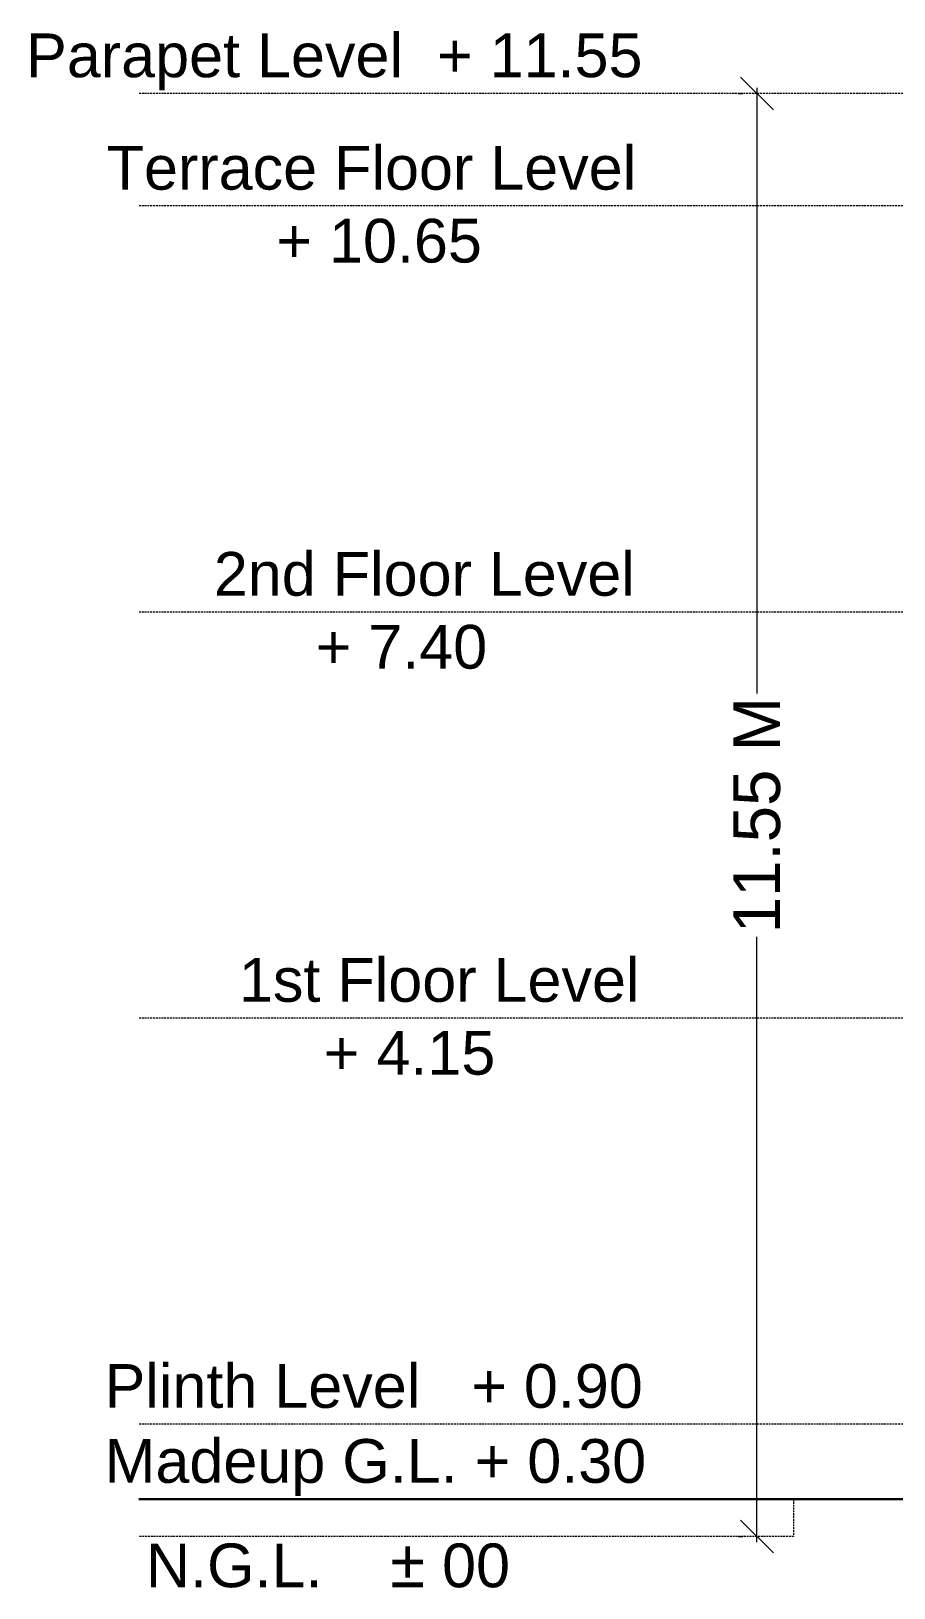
# Model space of a CAD drawing. Header units: metres. Extents: x 1545540 to 2027037, y 435419 to 693806.
# Drawn here: x 1945074 to 1951979, y 558449 to 570908 of the extents above; entities that cross this region are included whole.
import ezdxf

# ---------------------------------------------------------------- set-up
doc = ezdxf.new("R2010")
doc.units = ezdxf.units.M
doc.header["$LTSCALE"] = 1000
doc.header["$PDMODE"] = 35
doc.linetypes.add('DASHED', pattern=[0.75, 0.5, -0.25])
doc.layers.get('Defpoints').update_dxf_attribs({"lineweight": 18})
for name, color, linetype, lineweight in [('dimension', 6, 'Continuous', 13), ('plinth', 7, 'DASHED', 20), ('Wall', 7, 'Continuous', 30)]:
    doc.layers.add(name, color=color, linetype=linetype, lineweight=lineweight)
doc.layers.add('text', color=7, linetype='Continuous')
doc.styles.add('dim-stylus bt', font='arial.ttf')
doc.styles.add('style1', font='')
doc.styles.get('style1').set_extended_font_data('Century Gothic')
doc.dimstyles.new('1      100 (big)', dxfattribs={"dimscale": 75, "dimtxt": 5, "dimasz": 3.5, "dimexe": 1.5, "dimexo": 2, "dimgap": 1, "dimtad": 0, "dimdec": 3, "dimlfac": 0.001, "dimzin": 0, "dimdsep": 46, "dimtxsty": 'dim-stylus bt', "dimblk": 'OBLIQUE', "dimcen": 0, "dimdle": 0.6, "dimclrd": 256, "dimclre": 7, "dimclrt": 256, "dimadec": 0, "dimazin": 0, "dimtfac": 0.7, "dimtdec": 3, "dimtofl": 0, "dimtmove": 1, "dimatfit": 3, "dimldrblk": 'OPEN90', "dimfxl": 0, "dimtolj": 1, "dimtzin": 0, "dimlwd": 15, "dimlwe": 15, "dimarcsym": 0})

# ---------------------------------------------------------------- blocks, each defined once
blk = doc.blocks.new('_Oblique')
at = {"color": 0, "linetype": 'ByBlock', "lineweight": -2}
blk.add_line((-0.5, -0.5), (0.5, 0.5), dxfattribs=at)
blk = doc.blocks.new('*D121')
at = {"layer": 'Defpoints', "color": 0, "ltscale": 50, "transparency": 16777216}
for p in [(1950883, 570409), (1950883, 570409), (1950883, 558860)]:
    blk.add_point(p, dxfattribs=at)
at = {"layer": 'dimension', "color": 7, "lineweight": 15, "ltscale": 50, "transparency": 16777216}
for p, q in [((1950733, 570409), (1950771, 570409)), ((1950733, 558860), (1950771, 558860))]:
    blk.add_line(p, q, dxfattribs=at)
at = {"layer": 'dimension', "lineweight": 15, "ltscale": 50, "transparency": 16777216}
for p, q in [((1950883, 570454), (1950883, 565607)), ((1950883, 558815), (1950883, 563661))]:
    blk.add_line(p, q, dxfattribs=at)
at = {"layer": 'dimension', "lineweight": 15, "ltscale": 50, "transparency": 16777216, "xscale": 262.5, "yscale": 262.5, "zscale": 262.5}
for p, rotation in [((1950883, 570409), 90), ((1950883, 558860), 270)]:
    blk.add_blockref('_Oblique', p, dxfattribs=dict(at, rotation=rotation))
at = {"layer": 'dimension', "ltscale": 50, "transparency": 16777216, "insert": (1950883, 564634), "char_height": 375, "attachment_point": 5, "rotation": 90, "style": 'dim-stylus bt'}
blk.add_mtext('\\A1;11.55 M', dxfattribs=at)
blk = doc.blocks.new('_Open90')
at = {"color": 0, "linetype": 'ByBlock', "lineweight": -2}
for p, q in [((-0.5, 0.5), (0, 0)), ((0, 0), (-1, 0)), ((0, 0), (-0.5, -0.5))]:
    blk.add_line(p, q, dxfattribs=at)

msp = doc.modelspace()

# ---------------------------------------------------------------- linework, layer by layer
at = {"layer": 'plinth', "ltscale": 0.03}
for p, q in [((1952477.0379, 570408.8197), (1945934.7653, 570408.8197)), ((1952477.0379, 569508.8197), (1945934.7653, 569508.8197)), ((1952477.0379, 566259.0277), (1945934.7653, 566259.0277)), ((1952477.0379, 563009.3765), (1945934.7653, 563009.3765)), ((1952477.0379, 559759.7254), (1945934.7653, 559759.7254)), ((1951176.483, 559159.655), (1951176.483, 558859.655)), ((1951176.483, 558859.655), (1945934.7653, 558859.655))]:
    msp.add_line(p, q, dxfattribs=at)
at = {"layer": 'Wall', "ltscale": 0.05}
msp.add_line((1952747.0379, 559159.655), (1945934.7653, 559159.655), dxfattribs=at)

# ---------------------------------------------------------------- texts
at = {"layer": 'text', "width": 26669.839272, "attachment_point": 1, "style": 'style1'}
for s, insert, char_height in [('{\\fArial|b0|i0|c0|p34;Parapet Level  + 11.55}', (1945033.4462, 570889.3998), 350), ('{\\fArial|b0|i0|c0|p34;Terrace Floor Level   \\P          + 10.65}', (1945678.2935, 569989.3998), 350), ('{\\fArial|b0|i0|c0|p34;2nd Floor Level  \\P      + 7.40}', (1946536.0125, 566739.6078), 350), ('{\\fArial|b0|i0|c0|p34;1st Floor Level   \\P     + 4.15}', (1946736.8845, 563489.9566), 350), ('{\\fArial|b0|i0|c0|p34;Plinth Level   + 0.90 }', (1945661.3014, 560240.3055), 350), ('{\\fArial|b0|i0|c0|p34;Madeup G.L. + 0.30 }', (1945661.3014, 559640.3055), 350), ('{\\fArial|b0|i0|c0|p34;N.G.L.    \\fCentury Gothic|b0|i0|c0|p34;\\H1.083x;±\\fArial|b0|i0|c0|p34;\\H0.92336x; 00}', (1945992.7687, 558833.5146), 349.9999999)]:
    msp.add_mtext(s, dxfattribs=dict(at, insert=insert, char_height=char_height))

# ---------------------------------------------------------------- dimensions: what is measured, and where the dimension line sits
at = {"layer": 'dimension', "ltscale": 50}
dim = msp.add_linear_dim(base=(1950883.1316, 570408.8197), p1=(1950883.1316, 558859.655), p2=(1950883.1316, 570408.8197), angle=90, text='11.55 M', dimstyle='1      100 (big)', override={"dimpost": 'M\\X'}, dxfattribs=at)
dim.commit()
dim.dimension.update_dxf_attribs({"geometry": '*D121', "text_midpoint": (1950883.1316, 564634.2373)})

doc.saveas('drawing.dxf')
